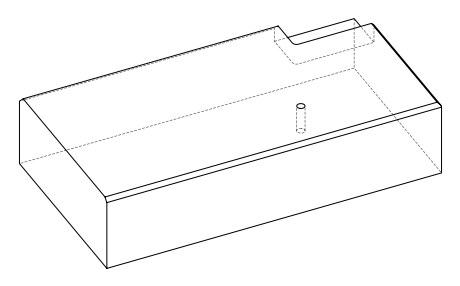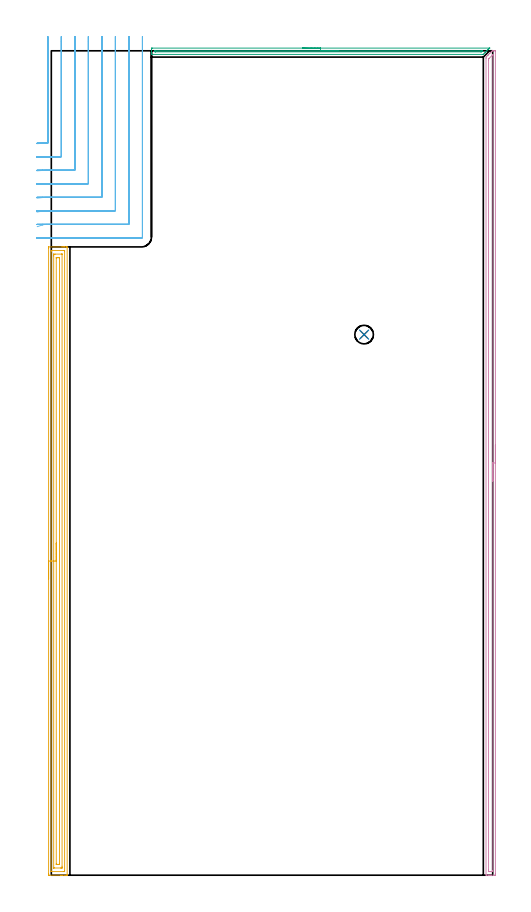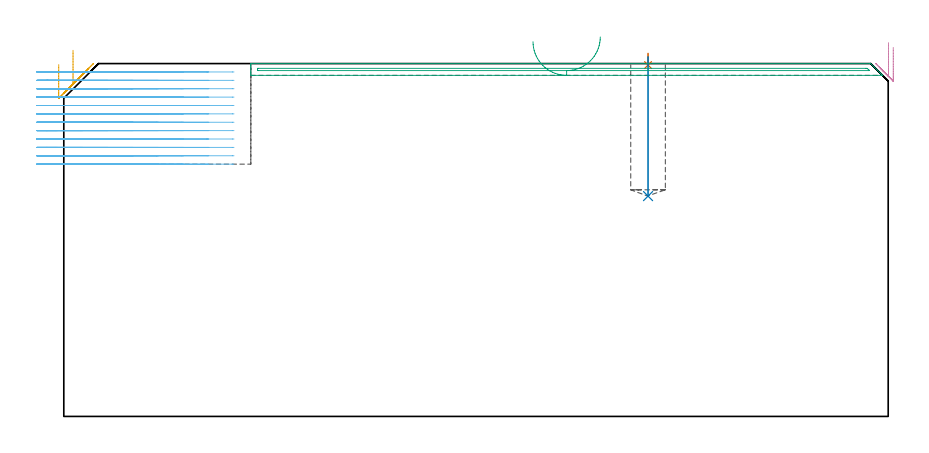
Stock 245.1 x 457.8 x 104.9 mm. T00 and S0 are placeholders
(PLAN: 6 operations, 3 tool changes, 47.4 min)
(1 SPOT_DRILL | STEP1POCKET | NXT0321_9005460120000 | 0.03 min | 1 mm3)
(2 DRILL_BLIND_HOLE_INTO_CENTER | STEP1POCKET | NXT0301_074 | 0.17 min | 3159 mm3)
(3 AREA_MILL | FG_CHAMFER_SURFACE | UGT0205_001 | 3.13 min | 1177 mm3)
(4 AREA_MILL_1 | FG_CHAMFER_SURFACE_1 | UGT0205_001 | 7.49 min | 6167 mm3)
(5 AREA_MILL_2 | FG_CHAMFER_SURFACE_2 | UGT0205_001 | 11.4 min | 18860 mm3)
(6 MILL_CORNER_NOTCH_RECTANGULAR | CORNER_NOTCH_RECTANGULAR | NXT0201_013 | Follow Part, ap 2.5, ae 75% | 25.14 min | 180500 mm3)
(TOOL NXT0321_9005460120000 | NC Spot Drill, 142deg, 12mm, Carbide, Uncoated | D12 PA142 FL30 Z2)
(TOOL NXT0301_074 | Carbide Drill 10.3mm [860.1-1030-031A1-MM 2214] | D10.3 PA140 FL55 Z2)
(TOOL UGT0205_001 | Chamfer Mill 20 x 3 x 45 deg. | D20 FL50 Z2)
(TOOL NXT0201_013 | ENDMILL 10mm | D10 FL30 Z4)
(OP 1 SPOT_DRILL)
G17 G21 G94 G90
T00 M6
G54
G17 G0 G90 X173.7 Y300.2 S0 M3
G43 Z114.9 H0
G94 G81 G98 Z104.457 F250. R107.9
G80
M5
M2
(OP 2 DRILL_BLIND_HOLE_INTO_CENTER)
G17 G21 G94 G90
T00 M6
G54
G17 G0 G90 X173.7 Y300.2 S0 M3
G43 Z114.9 H1
G94 G81 G98 Z65.5 F250. R106.9
G80
M5
M2
(OP 3 AREA_MILL)
G17 G21 G94 G90
T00 M6
G54
G17 G0 G90 X139.5 Y459.3 S1061 M3
G43 Z114.9 H0
Z111.4
G94 G1 X139.538 Z110.528 F250.
X139.652 Z109.663
X139.841 Z108.812
X140.103 Z107.98
X140.437 Z107.174
X140.84 Z106.4
X141.309 Z105.664
X141.84 Z104.972
X142.429 Z104.329
X143.072 Z103.74
X143.764 Z103.208
X144.5 Z102.74
X145.274 Z102.337
X146.08 Z102.003
X146.912 Z101.741
X147.764 Z101.552
X148.629 Z101.438
X149.5 Z101.4
X243.386
X243.388 Y459.296 Z101.403
X243.386 Y459.286 Z101.412
X242.971 Y458.87 Z101.827
X242.791 Y458.69 Z102.009
X242.635 Y458.535 Z102.165
X242.531 Y458.43 Z102.268
X242.493 Y458.392 Z102.306
X241.791 Y457.691 Z103.009
X241.651 Y457.55 Z103.147
X241.6 Y457.5 Z103.198
X240.947 Y456.847 Z103.853
X240.772 Y456.67 Z104.026
X240.108 Y456.008 Z104.692
X239.894 Y455.804 Z104.889
X239.666 Y455.8 Z104.9
X55.763
X55.61 Y455.806 Z104.893
X55.6 Y456.114 Z104.585
Y456.467 Z104.232
Y457.11 Z103.585
Y458.311 Z102.386
X55.605 Y458.87 Z101.824
X55.61 Y459.29 Z101.404
X55.778 Y459.295 Z101.401
X56.209 Y459.3 Z101.4
X149.5
Y457.886 Z102.814
X239.22 Y457.885 Z102.815
X239.327 Y457.884 Z102.816
X239.474 Y457.879 Z102.821
X239.515 Y457.874 Z102.826
X239.507 Y457.864 Z102.836
X239.43 Y457.782 Z102.918
X239.313 Y457.663 Z103.037
X239.22 Y457.57 Z103.13
X238.985 Y457.342 Z103.358
X238.905 Y457.267 Z103.434
X238.834 Y457.221 Z103.479
X238.668 Y457.218 Z103.482
X238.327 Y457.215 Z103.485
X57.888
X57.633 Y457.22 Z103.48
X57.61 Y457.222 Z103.478
X57.605 Y457.241 Z103.459
X57.601 Y457.272 Z103.428
X57.6 Y457.301 Z103.399
X57.601 Y457.498 Z103.202
X57.61 Y457.823 Z102.877
X57.614 Y457.88 Z102.82
X57.629 Y457.882 Z102.818
X57.674 Y457.884 Z102.816
X57.767 Y457.885 Z102.815
X57.954 Y457.886 Z102.814
X149.5
X150.372 Z102.852
X151.237 Z102.966
X152.088 Z103.155
X152.92 Z103.417
X153.726 Z103.751
X154.5 Z104.154
X155.236 Z104.623
X155.928 Z105.154
X156.571 Z105.743
X157.161 Z106.386
X157.692 Z107.078
X158.16 Z107.814
X158.563 Z108.588
X158.897 Z109.394
X159.159 Z110.226
X159.348 Z111.078
X159.462 Z111.943
X159.5 Z112.814
G0 Z114.9
M5
M2
(OP 4 AREA_MILL_1)
G17 G21 G94 G90
T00 M6
G54
G17 G0 G90 X246.6 Y238.9 S1061 M3
G43 Z114.9 H0
Z109.7
G94 G1 Y238.862 Z108.828 F250.
Y238.748 Z107.964
Y238.559 Z107.112
Y238.297 Z106.28
Y237.963 Z105.474
Y237.56 Z104.7
Y237.091 Z103.964
Y236.56 Z103.272
Y235.971 Z102.629
Y235.328 Z102.04
Y234.636 Z101.508
Y233.9 Z101.04
Y233.126 Z100.637
Y232.32 Z100.303
Y231.488 Z100.041
Y230.636 Z99.852
Y229.772 Z99.738
Y228.9 Z99.7
X246.599 Y0.62 Z99.701
X246.596 Y0.212
X246.592 Y0.01 Z99.705
X246.195 Y0. Z100.101
X244.439 Z101.855
X243.901 Z102.396
X243.561 Z102.735
X243.023 Z103.273
X242.683 Z103.612
X241.713 Z104.586
X241.555 Y0.002 Z104.738
X241.402 Y0.01 Z104.888
X241.4 Y0.173 Z104.9
Y453.606
X241.403 Y454.295 Z104.888
X241.595 Y454.495 Z104.705
X242.244 Y455.145 Z104.053
X242.379 Y455.279 Z103.921
X242.493 Y455.393 Z103.807
X242.683 Y455.584 Z103.615
X242.79 Y455.691 Z103.507
X243.387 Y456.287 Z102.913
X243.561 Y456.462 Z102.736
X244.28 Y457.18 Z102.019
X244.439 Y457.341 Z101.858
X244.876 Y457.776 Z101.424
X244.897 Y457.797 Z101.402
X244.913 Y457.8 Z101.385
X245.317 Z100.981
X245.388 Z100.911
X246.195 Z100.1
X246.534 Z99.762
X246.591 Y457.797 Z99.705
X246.597 Y457.627 Z99.703
X246.6 Y457.421 Z99.7
Y228.9
X245.186 Z101.114
Y2.541
X245.179 Y2.012 Z101.121
X245.149 Y2.008 Z101.151
X245.078 Y2.004 Z101.222
X244.972 Y2.001 Z101.328
X244.839 Y2. Z101.461
X243.561 Z102.739
X243.082 Z103.218
X242.89 Y2.003 Z103.41
X242.858 Y2.005 Z103.442
X242.828 Y2.009 Z103.472
X242.821 Y2.049 Z103.479
X242.816 Y2.271 Z103.484
X242.815 Y2.407 Z103.485
X242.814 Y3.166 Z103.486
X242.815 Y452.579 Z103.485
X242.816 Y452.713 Z103.484
X242.821 Y453.092 Z103.479
X242.831 Y453.27 Z103.469
X242.921 Y453.364 Z103.379
X243.157 Y453.606 Z103.143
X245.014 Y455.464 Z101.286
X245.133 Y455.581 Z101.167
X245.175 Y455.618 Z101.125
X245.177 Y455.62 Z101.123
X245.18 Y455.602 Z101.12
X245.184 Y455.529 Z101.116
X245.185 Y455.393 Z101.115
X245.186 Y455.218 Z101.114
Y228.9
Y228.028 Z101.152
Y227.163 Z101.266
Y226.312 Z101.455
Y225.48 Z101.717
Y224.674 Z102.051
Y223.9 Z102.454
Y223.164 Z102.923
Y222.472 Z103.454
Y221.829 Z104.043
Y221.24 Z104.686
Y220.708 Z105.378
Y220.24 Z106.114
Y219.837 Z106.888
Y219.503 Z107.694
Y219.241 Z108.526
Y219.052 Z109.378
Y218.938 Z110.243
Y218.9 Z111.114
G0 Z114.9
M5
M2
(OP 5 AREA_MILL_2)
G17 G21 G94 G90
T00 M6
G54
G17 G0 G90 X-1.5 Y164.45 S1061 M3
G43 Z114.9 H0
Z104.6
G94 G1 Y164.488 Z103.728 F250.
Y164.602 Z102.864
Y164.791 Z102.012
Y165.053 Z101.18
Y165.387 Z100.374
Y165.79 Z99.6
Y166.259 Z98.864
Y166.79 Z98.172
Y167.379 Z97.529
Y168.022 Z96.94
Y168.714 Z96.409
Y169.45 Z95.94
Y170.224 Z95.537
Y171.03 Z95.203
Y171.862 Z94.941
Y172.714 Z94.752
Y173.578 Z94.638
Y174.45 Z94.6
Y348.277
X-1.494 Y348.825 Z94.604
X-1.492 Y348.89 Z94.606
X-1.42 Y348.9 Z94.677
X5.834 Z101.929
X6.364 Z102.46
X6.708 Z102.804
X7.238 Z103.333
X7.582 Z103.677
X8.529 Z104.628
X8.667 Y348.897 Z104.759
X8.797 Y348.89 Z104.888
X8.8 Y348.724 Z104.9
Y0.176
X8.798 Y0.01 Z104.889
X8.667 Y0.003 Z104.759
X8.529 Y0. Z104.628
X8.271 Z104.371
X7.582 Z103.677
X6.364 Z102.46
X5.834 Z101.929
X5.225 Z101.321
X-1.156 Z94.942
X-1.424 Y0.004 Z94.673
X-1.492 Y0.01 Z94.605
X-1.499 Y0.08 Z94.599
X-1.5 Y0.623 Z94.6
Y174.45
X-0.086 Z96.014
X-0.085 Y346.49 Z96.015
X-0.083 Y346.836 Z96.017
X-0.08 Y346.878 Z96.02
X-0.079 Y346.89 Z96.021
X-0.05 Y346.893 Z96.05
X0.057 Y346.897 Z96.157
X0.191 Y346.9 Z96.291
X7.181 Z103.281
X7.336 Y346.897 Z103.436
X7.368 Y346.894 Z103.468
X7.378 Y346.89 Z103.478
X7.381 Y346.88 Z103.481
X7.383 Y346.843 Z103.483
X7.385 Y346.691 Z103.485
Y2.411
X7.383 Y2.064 Z103.483
X7.38 Y2.023 Z103.48
X7.378 Y2.01 Z103.478
X7.35 Y2.007 Z103.45
X7.243 Y2.003 Z103.343
X7.109 Y2. Z103.209
X0.119 Z96.219
X-0.036 Y2.003 Z96.064
X-0.068 Y2.006 Z96.032
X-0.078 Y2.01 Z96.022
X-0.081 Y2.02 Z96.019
X-0.083 Y2.057 Z96.017
X-0.085 Y2.209 Z96.015
X-0.086 Y174.45 Z96.014
X1.328 Z97.428
X1.329 Y343.948 Z97.429
X1.331 Y344.702 Z97.431
X1.333 Y344.838 Z97.433
X1.335 Y344.881 Z97.435
X1.37 Y344.89 Z97.47
X1.466 Y344.893 Z97.566
X2.146 Y344.9 Z98.246
X5.834 Y344.899 Z101.934
X5.899 Y344.898 Z101.999
X5.95 Y344.893 Z102.05
X5.962 Y344.89 Z102.062
X5.965 Y344.879 Z102.065
X5.968 Y344.842 Z102.068
X5.971 Y344.702 Z102.071
Y4.952
X5.969 Y4.198 Z102.069
X5.967 Y4.062 Z102.067
X5.965 Y4.019 Z102.065
X5.93 Y4.01 Z102.03
X5.834 Y4.008 Z101.934
X5.154 Y4. Z101.254
X1.466 Y4.001 Z97.566
X1.401 Y4.002 Z97.501
X1.35 Y4.007 Z97.45
X1.338 Y4.01 Z97.438
X1.335 Y4.021 Z97.435
X1.332 Y4.058 Z97.432
X1.329 Y4.198 Z97.429
X1.328 Y174.45 Z97.428
X2.743 Z98.843
Y342.663
X2.745 Y342.791 Z98.845
X2.748 Y342.875 Z98.848
X2.75 Y342.891 Z98.85
X2.758 Y342.894 Z98.858
X2.783 Y342.897 Z98.883
X3.213 Y342.9 Z99.313
X4.101 Z100.201
X4.512 Y342.89 Z100.612
X4.551 Y342.885 Z100.651
X4.554 Y342.852 Z100.654
X4.556 Y342.804 Z100.656
X4.557 Y342.756 Z100.657
Y342.434
Y6.238
X4.555 Y6.109 Z100.655
X4.552 Y6.025 Z100.652
X4.55 Y6.009 Z100.65
X4.542 Y6.006 Z100.642
X4.517 Y6.004 Z100.617
X4.087 Y6. Z100.187
X3.199 Z99.299
X2.788 Y6.01 Z98.888
X2.749 Y6.016 Z98.849
X2.746 Y6.048 Z98.846
X2.744 Y6.096 Z98.844
X2.743 Y6.144 Z98.843
Y6.466
Y174.45
Y175.322 Z98.881
Y176.187 Z98.995
Y177.038 Z99.183
Y177.87 Z99.446
Y178.676 Z99.78
Y179.45 Z100.182
Y180.186 Z100.651
Y180.878 Z101.182
Y181.521 Z101.772
Y182.11 Z102.415
Y182.642 Z103.107
Y183.11 Z103.843
Y183.513 Z104.617
Y183.847 Z105.423
Y184.109 Z106.255
Y184.298 Z107.106
Y184.412 Z107.971
Y184.45 Z108.843
G0 Z114.9
M5
M2
(OP 6 MILL_CORNER_NOTCH_RECTANGULAR)
G17 G21 G94 G90
T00 M6
G54
G17 G0 G90 X-7.997 Y406.219 S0 M3
G43 Z114.9 H0
Z102.408
G94 G1 X-5. Y406.35 F250.
G2 X-2.706 Y406.4 R52.5 F500.
G1 X-2.395
G3 X-1.9 Y406.895 R0.5
G1 Y462.425
Y465.425 F250.
G0 Z114.9
X-7.996 Y398.689
Z102.408
G1 X-5. Y398.841
G2 X-2.706 Y398.9 R45. F500.
G1 X5.105
G3 X5.6 Y399.395 R0.5
G1 Y462.8
Y465.8 F250.
G0 Z114.9
X-7.994 Y391.146
Z102.408
G1 X-5. Y391.33
G2 X-2.706 Y391.4 R37.5 F500.
G1 X12.604
G3 X13.1 Y391.896 R0.5
G1 Y462.8
Y465.8 F250.
G0 Z114.9
X-7.991 Y383.583
Z102.408
G1 X-5. Y383.812
G2 X-2.706 Y383.9 R30. F500.
G1 X20.104
G3 X20.6 Y384.396 R0.5
G1 Y462.8
Y465.8 F250.
G0 Z114.9
X-7.984 Y375.977
Z102.408
G1 X-5. Y376.283
G2 X-2.706 Y376.4 R22.5 F500.
G1 X27.604
G3 X28.1 Y376.896 R0.5
G1 Y462.8
Y465.8 F250.
G0 Z114.9
X-7.965 Y368.265
Z102.408
G1 X-5. Y368.723
G2 X-2.706 Y368.9 R15. F500.
G1 X35.104
G3 X35.6 Y369.396 R0.5
G1 Y462.8
Y465.8 F250.
G0 Z114.9
X-7.856 Y360.123
Z102.408
G1 X-5. Y361.04
G2 X-2.706 Y361.4 R7.5 F500.
G1 X42.604
G3 X43.1 Y361.896 R0.5
G1 Y462.8
Y465.8 F250.
G0 Z114.9
X-5.706 Y353.9
Z102.408
G1 X-2.706
X50.103 F500.
G3 X50.6 Y354.397 R0.5
G1 Y462.8
Y465.8 F250.
G0 Z114.9
X-8. Y406.383
Z99.917
G1 X-5. Y406.399
X-4.709 Y406.4 F500.
X-2.395
G3 X-1.9 Y406.895 R0.5
G1 Y462.425
Y465.425 F250.
G0 Z114.9
X-8. Y398.88
Z99.917
G1 X-5. Y398.899
X-4.709 Y398.9 F500.
X5.105
G3 X5.6 Y399.395 R0.5
G1 Y462.8
Y465.8 F250.
G0 Z114.9
X-8. Y391.376
Z99.917
G1 X-5. Y391.399
G2 X-4.709 Y391.4 R37.5 F500.
G1 X12.604
G3 X13.1 Y391.896 R0.5
G1 Y462.8
Y465.8 F250.
G0 Z114.9
X-8. Y383.87
Z99.917
G1 X-5. Y383.899
G2 X-4.709 Y383.9 R30. F500.
G1 X20.104
G3 X20.6 Y384.396 R0.5
G1 Y462.8
Y465.8 F250.
G0 Z114.9
X-8. Y376.359
Z99.917
G1 X-5. Y376.398
G2 X-4.709 Y376.4 R22.5 F500.
G1 X27.604
G3 X28.1 Y376.896 R0.5
G1 Y462.8
Y465.8 F250.
G0 Z114.9
X-7.999 Y368.839
Z99.917
G1 X-5. Y368.897
G2 X-4.709 Y368.9 R15. F500.
G1 X35.104
G3 X35.6 Y369.396 R0.5
G1 Y462.8
Y465.8 F250.
G0 Z114.9
X-7.998 Y361.278
Z99.917
G1 X-5. Y361.394
G2 X-4.709 Y361.4 R7.5 F500.
G1 X42.604
G3 X43.1 Y361.896 R0.5
G1 Y462.8
Y465.8 F250.
G0 Z114.9
X-7.709 Y353.9
Z99.917
G1 X-4.709
X50.103 F500.
G3 X50.6 Y354.397 R0.5
G1 Y462.8
Y465.8 F250.
G0 Z114.9
X-8. Y406.4
Z97.425
G1 X-5.
X-2.395 F500.
G3 X-1.9 Y406.895 R0.5
G1 Y462.425
Y465.425 F250.
G0 Z114.9
X-8. Y398.9
Z97.425
G1 X-5.
X5.105 F500.
G3 X5.6 Y399.395 R0.5
G1 Y462.8
Y465.8 F250.
G0 Z114.9
X-8. Y391.4
Z97.425
G1 X-5.
X12.604 F500.
G3 X13.1 Y391.896 R0.5
G1 Y462.8
Y465.8 F250.
G0 Z114.9
X-8. Y383.9
Z97.425
G1 X-5.
X20.104 F500.
G3 X20.6 Y384.396 R0.5
G1 Y462.8
Y465.8 F250.
G0 Z114.9
X-8. Y376.4
Z97.425
G1 X-5.
X27.604 F500.
G3 X28.1 Y376.896 R0.5
G1 Y462.8
Y465.8 F250.
G0 Z114.9
X-8. Y368.9
Z97.425
G1 X-5.
X35.104 F500.
G3 X35.6 Y369.396 R0.5
G1 Y462.8
Y465.8 F250.
G0 Z114.9
X-8. Y361.4
Z97.425
G1 X-5.
X42.604 F500.
G3 X43.1 Y361.896 R0.5
G1 Y462.8
Y465.8 F250.
G0 Z114.9
X-8. Y353.9
Z97.425
G1 X-5.
X50.103 F500.
G3 X50.6 Y354.397 R0.5
G1 Y462.8
Y465.8 F250.
G0 Z114.9
X-8. Y406.4
Z94.933
G1 X-5.
X-2.395 F500.
G3 X-1.9 Y406.895 R0.5
G1 Y462.425
Y465.425 F250.
G0 Z114.9
X-8. Y398.9
Z94.933
G1 X-5.
X5.105 F500.
G3 X5.6 Y399.395 R0.5
G1 Y462.8
Y465.8 F250.
G0 Z114.9
X-8. Y391.4
Z94.933
G1 X-5.
X12.604 F500.
G3 X13.1 Y391.896 R0.5
G1 Y462.8
Y465.8 F250.
G0 Z114.9
X-8. Y383.9
Z94.933
G1 X-5.
X20.104 F500.
G3 X20.6 Y384.396 R0.5
G1 Y462.8
Y465.8 F250.
G0 Z114.9
X-8. Y376.4
Z94.933
G1 X-5.
X27.604 F500.
G3 X28.1 Y376.896 R0.5
G1 Y462.8
Y465.8 F250.
G0 Z114.9
X-8. Y368.9
Z94.933
G1 X-5.
X35.104 F500.
G3 X35.6 Y369.396 R0.5
G1 Y462.8
Y465.8 F250.
G0 Z114.9
X-8. Y361.4
Z94.933
G1 X-5.
X42.604 F500.
G3 X43.1 Y361.896 R0.5
G1 Y462.8
Y465.8 F250.
G0 Z114.9
X-8. Y353.9
Z94.933
G1 X-5.
X50.103 F500.
G3 X50.6 Y354.397 R0.5
G1 Y462.8
Y465.8 F250.
G0 Z114.9
X-8. Y406.4
Z92.442
G1 X-5.
X-2.395 F500.
G3 X-1.9 Y406.895 R0.5
G1 Y462.425
Y465.425 F250.
G0 Z114.9
X-8. Y398.9
Z92.442
G1 X-5.
X5.105 F500.
G3 X5.6 Y399.395 R0.5
G1 Y462.8
Y465.8 F250.
G0 Z114.9
X-8. Y391.4
Z92.442
G1 X-5.
X12.604 F500.
G3 X13.1 Y391.896 R0.5
G1 Y462.8
Y465.8 F250.
G0 Z114.9
X-8. Y383.9
Z92.442
G1 X-5.
X20.104 F500.
G3 X20.6 Y384.396 R0.5
G1 Y462.8
Y465.8 F250.
G0 Z114.9
X-8. Y376.4
Z92.442
G1 X-5.
X27.604 F500.
G3 X28.1 Y376.896 R0.5
G1 Y462.8
Y465.8 F250.
G0 Z114.9
X-8. Y368.9
Z92.442
G1 X-5.
X35.104 F500.
G3 X35.6 Y369.396 R0.5
G1 Y462.8
Y465.8 F250.
G0 Z114.9
X-8. Y361.4
Z92.442
G1 X-5.
X42.604 F500.
G3 X43.1 Y361.896 R0.5
G1 Y462.8
Y465.8 F250.
G0 Z114.9
X-8. Y353.9
Z92.442
G1 X-5.
X50.103 F500.
G3 X50.6 Y354.397 R0.5
G1 Y462.8
Y465.8 F250.
G0 Z114.9
X-8. Y406.4
Z89.95
G1 X-5.
X-2.395 F500.
G3 X-1.9 Y406.895 R0.5
G1 Y462.425
Y465.425 F250.
G0 Z114.9
X-8. Y398.9
Z89.95
G1 X-5.
X5.105 F500.
G3 X5.6 Y399.395 R0.5
G1 Y462.8
Y465.8 F250.
G0 Z114.9
X-8. Y391.4
Z89.95
G1 X-5.
X12.604 F500.
G3 X13.1 Y391.896 R0.5
G1 Y462.8
Y465.8 F250.
G0 Z114.9
X-8. Y383.9
Z89.95
G1 X-5.
X20.104 F500.
G3 X20.6 Y384.396 R0.5
G1 Y462.8
Y465.8 F250.
G0 Z114.9
X-8. Y376.4
Z89.95
G1 X-5.
X27.604 F500.
G3 X28.1 Y376.896 R0.5
G1 Y462.8
Y465.8 F250.
G0 Z114.9
X-8. Y368.9
Z89.95
G1 X-5.
X35.104 F500.
G3 X35.6 Y369.396 R0.5
G1 Y462.8
Y465.8 F250.
G0 Z114.9
X-8. Y361.4
Z89.95
G1 X-5.
X42.604 F500.
G3 X43.1 Y361.896 R0.5
G1 Y462.8
Y465.8 F250.
G0 Z114.9
X-8. Y353.9
Z89.95
G1 X-5.
X50.103 F500.
G3 X50.6 Y354.397 R0.5
G1 Y462.8
Y465.8 F250.
G0 Z114.9
X-8. Y406.4
Z87.458
G1 X-5.
X-2.395 F500.
G3 X-1.9 Y406.895 R0.5
G1 Y462.425
Y465.425 F250.
G0 Z114.9
X-8. Y398.9
Z87.458
G1 X-5.
X5.105 F500.
G3 X5.6 Y399.395 R0.5
G1 Y462.8
Y465.8 F250.
G0 Z114.9
X-8. Y391.4
Z87.458
G1 X-5.
X12.604 F500.
G3 X13.1 Y391.896 R0.5
G1 Y462.8
Y465.8 F250.
G0 Z114.9
X-8. Y383.9
Z87.458
G1 X-5.
X20.104 F500.
G3 X20.6 Y384.396 R0.5
G1 Y462.8
Y465.8 F250.
G0 Z114.9
X-8. Y376.4
Z87.458
G1 X-5.
X27.604 F500.
G3 X28.1 Y376.896 R0.5
G1 Y462.8
Y465.8 F250.
G0 Z114.9
X-8. Y368.9
Z87.458
G1 X-5.
X35.104 F500.
G3 X35.6 Y369.396 R0.5
G1 Y462.8
Y465.8 F250.
G0 Z114.9
X-8. Y361.4
Z87.458
G1 X-5.
X42.604 F500.
G3 X43.1 Y361.896 R0.5
G1 Y462.8
Y465.8 F250.
G0 Z114.9
X-8. Y353.9
Z87.458
G1 X-5.
X50.103 F500.
G3 X50.6 Y354.397 R0.5
G1 Y462.8
Y465.8 F250.
G0 Z114.9
X-8. Y406.4
Z84.967
G1 X-5.
X-2.395 F500.
G3 X-1.9 Y406.895 R0.5
G1 Y462.425
Y465.425 F250.
G0 Z114.9
X-8. Y398.9
Z84.967
G1 X-5.
X5.105 F500.
G3 X5.6 Y399.395 R0.5
G1 Y462.8
Y465.8 F250.
G0 Z114.9
X-8. Y391.4
Z84.967
G1 X-5.
X12.604 F500.
G3 X13.1 Y391.896 R0.5
G1 Y462.8
Y465.8 F250.
G0 Z114.9
X-8. Y383.9
Z84.967
G1 X-5.
X20.104 F500.
G3 X20.6 Y384.396 R0.5
G1 Y462.8
Y465.8 F250.
G0 Z114.9
X-8. Y376.4
Z84.967
G1 X-5.
X27.604 F500.
G3 X28.1 Y376.896 R0.5
G1 Y462.8
Y465.8 F250.
G0 Z114.9
X-8. Y368.9
Z84.967
G1 X-5.
X35.104 F500.
G3 X35.6 Y369.396 R0.5
G1 Y462.8
Y465.8 F250.
G0 Z114.9
X-8. Y361.4
Z84.967
G1 X-5.
X42.604 F500.
G3 X43.1 Y361.896 R0.5
G1 Y462.8
Y465.8 F250.
G0 Z114.9
X-8. Y353.9
Z84.967
G1 X-5.
X50.103 F500.
G3 X50.6 Y354.397 R0.5
G1 Y462.8
Y465.8 F250.
G0 Z114.9
X-8. Y406.4
Z82.475
G1 X-5.
X-2.395 F500.
G3 X-1.9 Y406.895 R0.5
G1 Y462.425
Y465.425 F250.
G0 Z114.9
X-8. Y398.9
Z82.475
G1 X-5.
X5.105 F500.
G3 X5.6 Y399.395 R0.5
G1 Y462.8
Y465.8 F250.
G0 Z114.9
X-8. Y391.4
Z82.475
G1 X-5.
X12.604 F500.
G3 X13.1 Y391.896 R0.5
G1 Y462.8
Y465.8 F250.
G0 Z114.9
X-8. Y383.9
Z82.475
G1 X-5.
X20.104 F500.
G3 X20.6 Y384.396 R0.5
G1 Y462.8
Y465.8 F250.
G0 Z114.9
X-8. Y376.4
Z82.475
G1 X-5.
X27.604 F500.
G3 X28.1 Y376.896 R0.5
G1 Y462.8
Y465.8 F250.
G0 Z114.9
X-8. Y368.9
Z82.475
G1 X-5.
X35.104 F500.
G3 X35.6 Y369.396 R0.5
G1 Y462.8
Y465.8 F250.
G0 Z114.9
X-8. Y361.4
Z82.475
G1 X-5.
X42.604 F500.
G3 X43.1 Y361.896 R0.5
G1 Y462.8
Y465.8 F250.
G0 Z114.9
X-8. Y353.9
Z82.475
G1 X-5.
X50.103 F500.
G3 X50.6 Y354.397 R0.5
G1 Y462.8
Y465.8 F250.
G0 Z114.9
X-8. Y406.4
Z79.983
G1 X-5.
X-2.395 F500.
G3 X-1.9 Y406.895 R0.5
G1 Y462.425
Y465.425 F250.
G0 Z114.9
X-8. Y398.9
Z79.983
G1 X-5.
X5.105 F500.
G3 X5.6 Y399.395 R0.5
G1 Y462.8
Y465.8 F250.
G0 Z114.9
X-8. Y391.4
Z79.983
G1 X-5.
X12.604 F500.
G3 X13.1 Y391.896 R0.5
G1 Y462.8
Y465.8 F250.
G0 Z114.9
X-8. Y383.9
Z79.983
G1 X-5.
X20.104 F500.
G3 X20.6 Y384.396 R0.5
G1 Y462.8
Y465.8 F250.
G0 Z114.9
X-8. Y376.4
Z79.983
G1 X-5.
X27.604 F500.
G3 X28.1 Y376.896 R0.5
G1 Y462.8
Y465.8 F250.
G0 Z114.9
X-8. Y368.9
Z79.983
G1 X-5.
X35.104 F500.
G3 X35.6 Y369.396 R0.5
G1 Y462.8
Y465.8 F250.
G0 Z114.9
X-8. Y361.4
Z79.983
G1 X-5.
X42.604 F500.
G3 X43.1 Y361.896 R0.5
G1 Y462.8
Y465.8 F250.
G0 Z114.9
X-8. Y353.9
Z79.983
G1 X-5.
X50.103 F500.
G3 X50.6 Y354.397 R0.5
G1 Y462.8
Y465.8 F250.
G0 Z114.9
X-8. Y406.4
Z77.492
G1 X-5.
X-2.395 F500.
G3 X-1.9 Y406.895 R0.5
G1 Y462.425
Y465.425 F250.
G0 Z114.9
X-8. Y398.9
Z77.492
G1 X-5.
X5.105 F500.
G3 X5.6 Y399.395 R0.5
G1 Y462.8
Y465.8 F250.
G0 Z114.9
X-8. Y391.4
Z77.492
G1 X-5.
X12.604 F500.
G3 X13.1 Y391.896 R0.5
G1 Y462.8
Y465.8 F250.
G0 Z114.9
X-8. Y383.9
Z77.492
G1 X-5.
X20.104 F500.
G3 X20.6 Y384.396 R0.5
G1 Y462.8
Y465.8 F250.
G0 Z114.9
X-8. Y376.4
Z77.492
G1 X-5.
X27.604 F500.
G3 X28.1 Y376.896 R0.5
G1 Y462.8
Y465.8 F250.
G0 Z114.9
X-8. Y368.9
Z77.492
G1 X-5.
X35.104 F500.
G3 X35.6 Y369.396 R0.5
G1 Y462.8
Y465.8 F250.
G0 Z114.9
X-8. Y361.4
Z77.492
G1 X-5.
X42.604 F500.
G3 X43.1 Y361.896 R0.5
G1 Y462.8
Y465.8 F250.
G0 Z114.9
X-8. Y353.9
Z77.492
G1 X-5.
X50.103 F500.
G3 X50.6 Y354.397 R0.5
G1 Y462.8
Y465.8 F250.
G0 Z114.9
X-8. Y406.4
Z75.
G1 X-5.
X-2.395 F500.
G3 X-1.9 Y406.895 R0.5
G1 Y462.425
Y465.425 F250.
G0 Z114.9
X-8. Y398.9
Z75.
G1 X-5.
X5.105 F500.
G3 X5.6 Y399.395 R0.5
G1 Y462.8
Y465.8 F250.
G0 Z114.9
X-8. Y391.4
Z75.
G1 X-5.
X12.604 F500.
G3 X13.1 Y391.896 R0.5
G1 Y462.8
Y465.8 F250.
G0 Z114.9
X-8. Y383.9
Z75.
G1 X-5.
X20.104 F500.
G3 X20.6 Y384.396 R0.5
G1 Y462.8
Y465.8 F250.
G0 Z114.9
X-8. Y376.4
Z75.
G1 X-5.
X27.604 F500.
G3 X28.1 Y376.896 R0.5
G1 Y462.8
Y465.8 F250.
G0 Z114.9
X-8. Y368.9
Z75.
G1 X-5.
X35.104 F500.
G3 X35.6 Y369.396 R0.5
G1 Y462.8
Y465.8 F250.
G0 Z114.9
X-8. Y361.4
Z75.
G1 X-5.
X42.604 F500.
G3 X43.1 Y361.896 R0.5
G1 Y462.8
Y465.8 F250.
G0 Z114.9
X-8. Y353.9
Z75.
G1 X-5.
X50.103 F500.
G3 X50.6 Y354.397 R0.5
G1 Y462.8
Y465.8 F250.
G0 Z114.9
M5
M2
